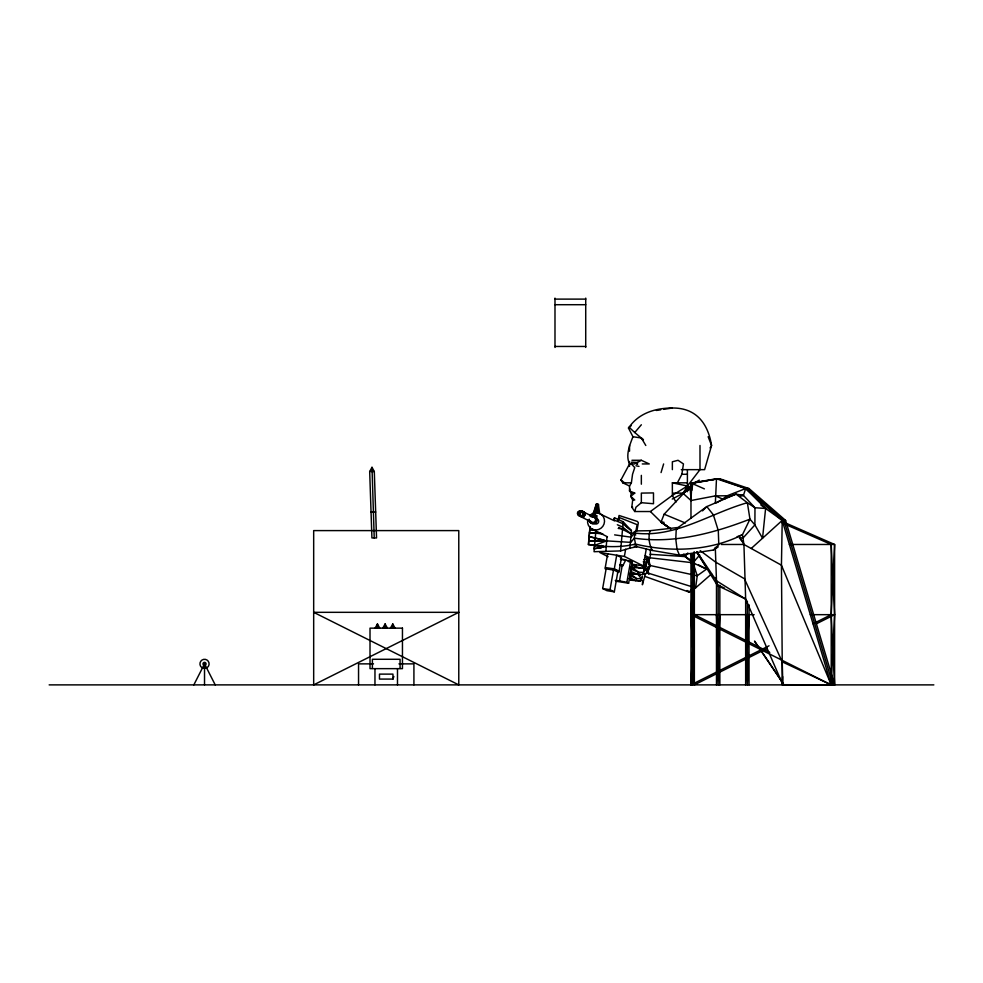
<?xml version="1.0" encoding="UTF-8"?>
<svg xmlns="http://www.w3.org/2000/svg" width="983" height="983" viewBox="0 0 983 983"><rect width="100%" height="100%" fill="white"/><g stroke="black" fill="none" stroke-linecap="round" stroke-linejoin="round"><path stroke-width="1.47" d="M715.366 503.013L716.484 478.758L719.851 478.758L749.034 488.563L785.601 520.412L834.604 684.881L782.849 684.696L745.655 599.102L743.934 544.471L742.448 534.74L749.955 519.159L747.363 502.718L736.046 494.13L722.714 499.094L716.447 502.866M731.487 495.715L715.391 495.887L690.975 500.531L691.897 482.985L716.484 478.758L745.655 488.563L782.222 520.412L781.436 565.188L782.222 661.854L782.849 684.696L784.987 684.696M601.559 533.474L589.395 532.774L595.686 533.155L595.907 530.574L594.051 551.709L620.617 550.922L629.906 548.145L631.442 530.722L623.185 521.801L614.51 517.795L613.859 519.884L622.644 523.546L631.442 530.722L626.183 526.2M581.58 510.976C588.104 521.26 569.513 512.831 581.58 510.976L594.064 517.255M579.626 514.687C585.204 503.591 587.011 524.344 579.626 514.687L577.783 513.765M693.986 552.102L690.975 614.67L694.354 684.881L767.121 648.448M769.025 645.806L690.975 684.881L694.354 614.67L691.418 553.626M719.851 614.67L716.484 684.881L716.484 580.806L715.292 547.408M749.034 614.67L745.655 684.881L745.655 599.102L716.484 580.806L696.984 551.979L706.433 567.252M782.628 676.574L782.222 684.881L782.222 660.355M832.331 679.241L834.604 684.881L831.225 614.67L834.604 544.471L785.601 522.993M605.897 551.291L606.978 536.804M622.644 523.546L623.185 521.801L620.617 550.922M642.759 580.228L642.39 584.774L645.192 574.465M588.362 544.557L590.046 526.593L588.534 544.508C603.218 546.917 620.322 547.887 635.46 544.054L637.07 546.708L652.343 550.468L679.437 555.137L713.375 550.05L718.217 546.867M606.167 546.56L594.064 548.797L594.604 545.405L588.534 544.508M614.51 517.795L613.859 519.884M595.342 512.721L597.553 512.757L598.414 504.463L596.276 504.132L593.056 514.146L593.597 515.952L596.718 517.525L597.025 515.78L593.056 514.146L597.345 504.304L597.553 512.757L614.694 520.941M715.391 495.887L722.714 499.094L727.015 495.825L745.655 488.563L765.61 508.444L762.538 538.242L754.895 524.91L749.955 519.159C713.523 533.327 673.711 543.882 634.428 538.168L634.526 532.897L631.135 537.185L614.621 534.875M595.809 508.42L596.116 505.557M699.994 445.483L699.994 469.653L687.4 486.02L672.36 495.407L650.39 511.529L634.748 511.529L631.811 507.203L632.683 500.003L630.754 496.304L631.307 493.097L629.538 490.947L629.538 486.02L631.381 482.837L632.548 474.285L634.748 467.589L631.381 463.939L631.651 462.145L637.34 462.477L641.346 460.29L649.259 463.939L642.268 463.939M677.385 482.837L681.87 474.285L683.443 463.939L678.073 460.29L672.36 461.777L672.36 469.653M596.276 504.132L593.597 515.952L595.194 514.478L598.414 504.463L599.667 513.396A8.712 8.429 -63.3 0 1 604.017 524.086A8.712 8.429 -63.3 0 1 593.83 529.726A8.712 8.429 -63.3 0 1 587.699 520.007M600.736 548.281L601.24 545.405M607.666 553.81L605.049 568.727L614.08 570.14L618.86 572.536L621.477 557.631L616.697 555.223L614.08 570.14M614.768 569.39L617.975 571L614.314 591.84L606.929 590.685L602.653 588.534L606.056 569.182M618.037 521.162L619.044 515.473L637.451 521.457L638.348 522.772L636.935 530.832M614.314 591.84L610.038 589.689L613.441 570.337M615.284 580.449L619.499 580.879L622.239 565.274M646.335 548.649L643.3 565.938L624.389 556.427L625.655 549.227M630.607 561.072L632.376 561.957L628.629 583.226L626.871 582.341L630.607 561.072L620.433 559.327M681.305 469.653L704.614 469.653L711.569 445.483C708.018 423.39 696.124 407.748 672.36 408.006C655.735 408.031 638.975 412.958 629.108 427.261L628.456 428.01L632.941 436.722C629.759 445.066 625.335 455.301 629.538 463.939L620.949 479.987L622.792 482.837L629.538 486.02M635.915 565.225L632.745 565.139C629.439 571.774 629.046 586.556 631.688 567.4L630.619 566.491M595.194 514.478L597.345 504.304L593.904 514.207L595.194 514.478L594.125 514.318M629.968 489.067L629.538 490.947L634.748 493.097L630.754 496.304L634.748 500.003L632.683 500.003M635.768 531.705L637.119 524.652L619.253 517.537L618.725 519.233M648.411 562.681L650.427 555.321L650.328 549.362M634.748 511.529L635.952 507.203L641.346 502.694L653.486 503.738L653.486 492.913L641.346 493.097L641.346 502.694M661.055 472.577L663.623 463.939M595.526 509.931L597.345 504.304M765.61 508.444L754.981 507.744L743.443 495.42L745.655 488.563L749.034 488.563M629.034 578.557L631.037 580.216L640.547 580.99L642.39 576.542L641.285 578.741L636.591 578.594L630.41 573.777L642.612 574.637L644.455 570.189L643.632 569.599M643.349 572.389L638.655 572.241L631.688 567.4L644.676 568.285L646.519 563.837L645.708 563.247M643.226 561.834L646.74 561.932L648.596 557.484L645.253 555.592M644.455 570.189L642.612 574.637M642.268 567.965L644.676 568.285L646.519 563.837M646.74 561.932L648.596 557.484M392.942 679.081L392.942 674.117L379.475 674.117L379.475 679.081L392.942 679.081L393.864 676.476M740.482 495.948L743.443 495.42L736.046 494.13L706.826 506.577L678.196 527.478L650.156 530.697C647.957 536.988 649.222 544.668 652.343 550.468M648.596 559.241L649.824 566.343L647.441 573.04L644.639 574.084L647.269 572.843L649.91 565.458L648.547 557.631L692.904 562.768L706.531 569.12L697.242 575.768L695.608 587.883L689.095 592.11L644.983 576.443M692.388 484.017L664.152 514.207L661.055 521.998L670.922 529.186M637.34 462.477L636.824 463.767L637.512 464.259L637.34 462.477L634.551 463.939L629.538 463.939M593.904 514.207L598.414 504.463M619.831 565.262L622.841 565.729L625.827 559.819L620.764 559.02M193.835 684.881L204.525 663.869L215.216 684.881M369.682 471.521L371.992 467.306L374.302 471.521L376.55 537.947L371.918 537.947L369.682 471.521L374.302 471.521M375.125 628.149L377.447 623.947L379.757 628.149M382.792 628.149L385.103 623.947L387.413 628.149M390.448 628.149L392.758 623.947L395.08 628.149M699.318 480.122L694.354 482.985L690.975 482.985L690.287 489.03L683.025 493.306L687.4 486.02L690.287 489.03L690.975 500.531L683.025 493.306L672.249 499.069M710.058 447.941L711.569 445.483L708.153 436.722M635.755 534.998L634.576 533.032L635.841 530.894L650.156 530.697M687.854 552.974L685.274 556.599L650.046 554.289M678.196 527.478L676.206 530.083L675.763 538.967L677.09 549.509L679.437 555.137M682.091 556.39L683.812 554.215L685.274 556.599L692.904 562.768L697.242 575.768L649.91 565.458M632.941 436.722L641.346 437.988L643.46 439.856L634.748 432.52L641.346 424.779M699.724 555.088L692.904 562.768L685.274 556.599L689.98 559.683M702.501 510.865L706.826 506.577L713.363 514.859L718.29 530.562L718.794 544.68L713.375 550.05M693.334 588.006L689.095 592.11L687.105 590.5L688.972 592.012M683.038 493.306L692.093 485.049M751.221 548.489L782.222 520.412L785.601 520.412M711.594 573.925L695.608 587.883L647.269 572.843M628.456 428.01L631.27 425.59M649.824 566.343L644.062 570.73L649.849 566.355L647.379 561.244M618.823 527.416L631.307 533.966L635.841 530.894M813.027 623.787L831.225 614.67M816.406 623.787L834.604 614.67L831.225 544.471L782.222 522.993L782.222 520.412L760.879 505.041M737.115 536.718L742.448 534.74C709.751 551.217 670.75 552.507 635.497 544.078L634.379 538.082L630.767 542.37L606.622 540.871L588.657 541.08L603.869 540.785M594.74 541.006L595.256 538.02L589.05 536.62L603.931 540.06M629.906 548.145L637.045 546.695L634.293 546.13M594.31 548.747L603.316 547.027M722.714 499.094L725.675 498.565M692.659 482.985L718.168 478.758L747.842 489.104L747.338 488.563L783.918 520.412L832.908 684.881M693.42 482.985L708.104 480.638M711.041 480.171L713.977 479.692M716.914 479.225L719.851 478.758M656.386 410.464L660.748 409.8M663.648 409.346L672.36 408.006M740.457 495.493L743.443 495.42M554.99 299.115L585.721 299.115M554.99 304.705L585.721 304.705M554.99 346.458L585.721 346.458M631.934 460.29L641.346 460.29M681.87 474.285L687.4 474.285M622.792 482.837L631.381 482.837M675.923 502.129L672.36 495.407L672.36 482.837L687.4 482.837M631.307 493.097L634.748 493.097M673.601 493.097L683.148 493.097M631.811 507.203L632.696 507.203M371.046 512.02L375.678 512.02M721.276 544.471L743.934 544.471L781.436 565.188L831.225 684.881L782.222 661.854L744.438 578.741L715.599 562.104L700.191 550.64M789.398 544.471L834.604 544.471L834.604 684.881M754.158 614.67L690.975 614.67L831.225 684.881L834.604 614.67L810.299 614.67M373.503 663.869L358.549 663.869L358.549 684.881M398.951 663.869L413.917 663.869L413.917 684.881M49.15 684.881L933.85 684.881M643.963 559.573L647.478 559.683L645.733 557.312M641.899 565.925L645.413 566.036L643.668 563.664M631.688 567.4L635.178 567.51M631.319 569.231L638.655 572.241L637.93 574.502L630.865 571.492M630.41 573.777L640.203 574.318M631.037 580.216L630.631 577.906L635.854 580.855L636.591 578.594L630.238 575.608L631.037 580.216L633.384 580.289M634.576 533.032C675.1 538.365 709.861 513.286 747.363 502.718L754.981 507.744L754.895 524.91L743.222 537.799L739.363 537.885L741.698 540.662M595.428 533.216L602.788 533.757M603.39 546.192L594.359 545.454L606.622 540.871L594.998 538.082M628.162 561.526L632.376 561.957M628.629 583.226L615.653 581.199M664.053 522.329L661.055 521.998L650.39 511.529M618.184 528.424L622.546 528.928M636.935 580.511L640.547 580.99L641.285 578.741L637.795 573.998L640.314 575.301M624.389 556.427L599.974 552.606L608.084 556.685M631.811 564.144L643.3 565.938M602.653 588.534L610.038 589.689M619.499 580.879L626.871 582.341M635.94 465.77L638.987 466.372M672.36 482.837L687.4 486.02M595.907 530.574L589.702 529.309L595.649 530.636M664.152 514.207L685.323 522.993M632.745 565.139L639.994 568.149M617.336 524.775L622.35 526.888L631.307 533.966M704.393 488.87L690.975 482.985L690.975 518.041M718.856 585.524L724.336 587.994M696.701 552.163L717.479 585.524L745.655 599.102M694.354 614.67L769.763 652.417M580.916 510.779L584 512.266M582.624 511.848L584.467 512.782M580.216 510.755L582.059 511.688M582.944 512.475L584.787 513.396M579.54 510.927L581.371 511.86M583.091 513.163L584.934 514.084M578.913 511.271L580.756 512.192M583.066 513.876L584.91 514.797M578.397 511.762L580.24 512.684M582.845 514.551L584.688 515.485M578.029 512.364L579.872 513.298M582.477 515.166L584.32 516.087M577.807 513.052L579.651 513.974M581.961 515.657L583.804 516.579M581.346 516.001L583.177 516.923M577.93 514.453L579.773 515.375M580.658 516.161L582.501 517.095M578.25 515.08L580.093 516.001M578.717 515.584L591.791 522.231M592.442 529.235L607.469 536.792M620.273 564.439L622.841 565.729M619.081 571.258L614.301 568.862L605.516 567.572M698.63 564.893L706.531 569.12M669.767 528.043L661.055 521.998L670.467 528.731M669.374 527.846L661.055 521.998L669.57 528.043M647.035 559.155L647.858 559.745M644.971 565.508L645.794 566.097M642.636 566.835L644.676 568.285M640.842 578.213L641.653 578.803M620.949 479.987L624.574 482.837M747.768 489.03L783.918 520.412M629.108 427.261L634.748 432.52M645.327 569.415L648.841 574.293L647.133 566.847M783.07 683.21L754.514 641.1L783.07 683.443M641.346 437.988L645.806 445.483M740.199 538.119L743.934 544.471M782.222 520.412L831.225 684.881L831.225 544.471M692.646 485.946L691.897 482.985L691.897 490.296M715.735 577.832L717.479 585.524M596.706 507.007L597.553 512.757M745.655 614.67L749.034 684.881L749.034 604.766M716.484 614.67L719.851 684.881L719.851 585.217M374.228 537.947L371.992 467.306M747.338 601.178L747.338 684.881M718.168 584.725L718.168 684.881M694.354 552.102L694.354 684.881M692.659 553.626L692.659 684.881M690.975 553.626L690.975 684.881M687.4 469.653L687.4 491.684M641.346 475.367L641.346 484.201M629.538 445.483L629.538 451.234M629.538 461.506L629.538 466.372M585.721 298.119L585.721 347.441M554.99 298.119L554.99 347.441M400.069 668.452L400.069 659.286L372.385 659.286L372.385 668.452M397.488 668.649L397.488 684.881M392.758 623.947L392.758 628.149M385.103 623.947L385.103 628.149M377.447 623.947L377.447 628.149M374.965 668.649L374.965 684.881M204.525 663.869L204.525 684.881M203.334 668.305A4.583 4.583 0 0 1 200.765 661.24A4.583 4.583 0 0 1 208.273 661.24A4.583 4.583 0 0 1 205.705 668.305M204.132 665.344A1.524 1.524 0 0 1 203.272 662.997A1.524 1.524 0 0 1 205.779 662.997A1.524 1.524 0 0 1 204.919 665.344M590.783 516.653A3.858 3.735 -63.3 0 1 596.46 518.348A3.858 3.735 -63.3 0 1 593.24 523.546A3.858 3.735 -63.3 0 1 589.235 519.159M592.024 517.205A2.74 2.654 -63.3 0 1 595.44 518.754A2.74 2.654 -63.3 0 1 593.83 522.28A2.74 2.654 -63.3 0 1 590.414 520.732M592.11 516.407A3.858 3.735 -63.3 0 1 597.013 518.901A3.858 3.735 -63.3 0 1 594.015 523.73A3.858 3.735 -63.3 0 1 589.64 520.388M594.518 517.476A2.74 2.654 -63.3 0 1 595.108 517.844M596.521 518.631A2.74 2.654 -63.3 0 1 598.463 522.403A2.74 2.654 -63.3 0 1 594.334 523.435M589.579 515.903A8.712 8.429 -63.3 0 1 593.179 513.261M636.357 463.079C636.492 465.217 637.832 461.789 636.357 463.079M458.778 612.323L313.675 684.881L313.675 530.599L458.778 530.599L458.778 684.881L313.675 612.323L458.778 612.323M402.452 628.149L370.013 628.149L370.013 668.649L402.452 668.649L402.452 628.149M581.285 515.842A2.568 2.494 -63.3 0 0 582.059 511.467A2.568 2.494 -63.3 0 0 577.967 513.077A2.568 2.494 -63.3 0 0 581.285 515.842M583.128 516.775A2.568 2.494 -63.3 0 0 583.902 512.389A2.568 2.494 -63.3 0 0 579.81 513.998A2.568 2.494 -63.3 0 0 583.128 516.775"/></g></svg>
